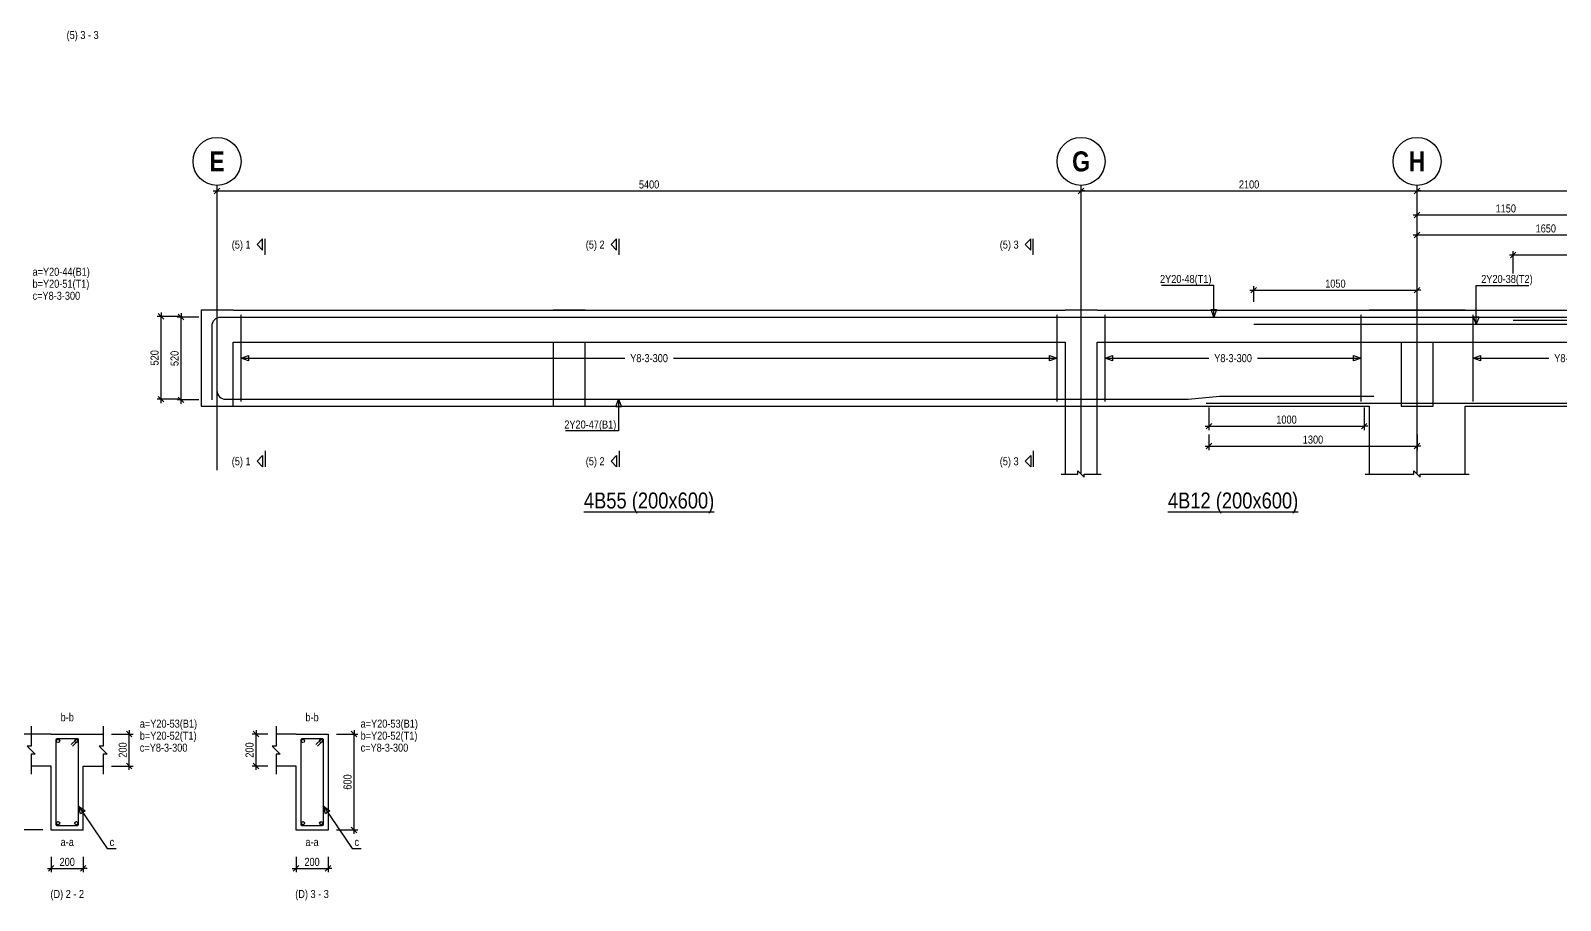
# Model space of a CAD drawing. Extents: x 0 to 206258, y -403073 to 0.
# Drawn here: x 62645 to 81768, y -263214 to -252339 of the extents above; entities that cross this region are included whole.
import ezdxf
from ezdxf.enums import TextEntityAlignment as Align
from ezdxf.lldxf.tags import DXFTag

# ---------------------------------------------------------------- set-up
doc = ezdxf.new("R2010")
doc.units = 0
doc.header["$LTSCALE"] = 1000
for name, color, linetype in [('Axis Circle(Dir 2)', 150, 'Continuous'), ('Axis Label(Dir 1)', 7, 'Continuous'), ('Axis Line(Dir 2)', 150, 'CENTER2'), ('Break Line', 5, 'Continuous'), ('Dimension Line', 5, 'Continuous'), ('Front Elevation Line', 40, 'Continuous'), ('Leader Line', 5, 'Continuous'), ('Link Line', 3, 'Continuous'), ('Rebar Label', 6, 'Continuous'), ('Rebar Line', 7, 'Continuous'), ('Section Label', 1, 'Continuous'), ('Section Line', 1, 'Continuous'), ('Top Rebar Label', 6, 'Continuous'), ('Top Rebar Line', 7, 'Continuous')]:
    doc.layers.add(name, color=color, linetype=linetype)
for name, color, linetype, true_color in [('Back Elevation Line', 191, 'HIDDEN2', 0xd4aaff), ('Beam Label(D)', 94, 'Continuous', 0x008100), ('Beam Line(D)', 112, 'Continuous', 0x00bd5e), ('Link Label', 94, 'Continuous', 0x008100)]:
    doc.layers.add(name, color=color, linetype=linetype, true_color=true_color)
doc.styles.add('Axis Label(Dir 1)', font='ARIALNB.TTF', dxfattribs={"height": 250})
doc.styles.add('Beam Label(D)', font='ARIALN.TTF', dxfattribs={"height": 200})
doc.styles.add('Dimension Text', font='ARIALN.TTF', dxfattribs={"height": 100})
doc.styles.add('Link Label', font='ARIALN.TTF', dxfattribs={"height": 100})
doc.styles.add('Rebar Label', font='ARIALN.TTF', dxfattribs={"height": 100})
doc.styles.add('Section Label', font='ARIALN.TTF', dxfattribs={"height": 100})
doc.styles.add('Top Rebar Label', font='ARIALN.TTF', dxfattribs={"height": 100})
tags = doc.linetypes.add('CENTER2', pattern=[1.125, 0.75, -0.125, 0.125, -0.125]).pattern_tags.tags
tags[10:11] = [DXFTag(74, 4), DXFTag(75, 0), DXFTag(340, '0'), DXFTag(46, 0.0), DXFTag(50, 0.0), DXFTag(44, 0.0), DXFTag(45, 0.0)]
tags[8:9] = [DXFTag(74, 4), DXFTag(75, 0), DXFTag(340, '0'), DXFTag(46, 0.0), DXFTag(50, 0.0), DXFTag(44, 0.0), DXFTag(45, 0.0)]
tags[6:7] = [DXFTag(74, 4), DXFTag(75, 0), DXFTag(340, '0'), DXFTag(46, 0.0), DXFTag(50, 0.0), DXFTag(44, 0.0), DXFTag(45, 0.0)]
tags[4:5] = [DXFTag(74, 4), DXFTag(75, 0), DXFTag(340, '0'), DXFTag(46, 0.0), DXFTag(50, 0.0), DXFTag(44, 0.0), DXFTag(45, 0.0)]
tags = doc.linetypes.add('HIDDEN2', pattern=[0.1875, 0.125, -0.0625]).pattern_tags.tags
tags[6:7] = [DXFTag(74, 4), DXFTag(75, 0), DXFTag(340, '0'), DXFTag(46, 0.0), DXFTag(50, 0.0), DXFTag(44, 0.0), DXFTag(45, 0.0)]
tags[4:5] = [DXFTag(74, 4), DXFTag(75, 0), DXFTag(340, '0'), DXFTag(46, 0.0), DXFTag(50, 0.0), DXFTag(44, 0.0), DXFTag(45, 0.0)]
doc.dimstyles.new('BEAM', dxfattribs={"dimtxt": 100, "dimasz": 30, "dimexe": 48.3, "dimexo": 103.5, "dimgap": 30, "dimtad": 1, "dimtoh": 1, "dimdec": 1, "dimlfac": 0.5, "dimdsep": 46, "dimtxsty": 'Dimension Text', "dimblk": 'PCDIM_TICK', "dimcen": 0.09, "dimclrd": 5, "dimclre": 5, "dimclrt": 5, "dimadec": 1, "dimazin": 0, "dimtp": 1, "dimtm": 1, "dimtfac": 1, "dimtdec": 4, "dimtofl": 0, "dimtmove": 0, "dimatfit": 3, "dimfxl": 1, "dimtolj": 1, "dimtzin": 0, "dimarcsym": 0})

# ---------------------------------------------------------------- blocks, each defined once
blk = doc.blocks.new('PCDIM_TICK')
at = {"layer": 'Dimension Line', "color": 0, "transparency": 33554687}
for p, q in [((1.15, 1.15), (-1.15, -1.15)), ((1.61, 0), (0, 0))]:
    blk.add_line(p, q, dxfattribs=at)
blk = doc.blocks.new('*U3321')
at = {"layer": 'Dimension Line', "color": 5, "true_color": 0x0000ff, "transparency": 16777216}
for p, q in [((64750, -255920), (64478, -255920)), ((64526, -256956), (64526, -255920)), ((64750, -256956), (64478, -256956))]:
    blk.add_line(p, q, dxfattribs=at)
at = {"layer": 'Dimension Line', "color": 5, "true_color": 0x0000ff, "transparency": 16777216, "xscale": 30, "yscale": 30}
for p, rotation in [((64526, -255920), 89.99999999999447), ((64526, -256956), 269.9999999999834)]:
    blk.add_blockref('PCDIM_TICK', p, dxfattribs=dict(at, rotation=rotation))
at = {"layer": 'Dimension Line', "color": 5, "true_color": 0x0000ff, "transparency": 16777216, "insert": (64496, -256438), "char_height": 100, "width": 181.5, "attachment_point": 8, "rotation": 90, "style": 'Dimension Text'}
blk.add_mtext('520', dxfattribs=at)
blk = doc.blocks.new('*U3322')
at = {"layer": 'Dimension Line', "color": 5, "true_color": 0x0000ff, "transparency": 16777216}
for p, q in [((64500, -255912), (64228, -255912)), ((64276, -256948), (64276, -255912)), ((64500, -256948), (64228, -256948))]:
    blk.add_line(p, q, dxfattribs=at)
at = {"layer": 'Dimension Line', "color": 5, "true_color": 0x0000ff, "transparency": 16777216, "xscale": 30, "yscale": 30}
for p, rotation in [((64276, -255912), 89.99999999999447), ((64276, -256948), 269.9999999999834)]:
    blk.add_blockref('PCDIM_TICK', p, dxfattribs=dict(at, rotation=rotation))
at = {"layer": 'Dimension Line', "color": 5, "true_color": 0x0000ff, "transparency": 16777216, "insert": (64246, -256430), "char_height": 100, "width": 181.5, "attachment_point": 8, "rotation": 90, "style": 'Dimension Text'}
blk.add_mtext('520', dxfattribs=at)
blk = doc.blocks.new('*U3323')
at = {"layer": 'Dimension Line', "color": 5, "true_color": 0x0000ff, "transparency": 16777216}
for p, q in [((64976, -254491), (64976, -254296)), ((75776, -254491), (75776, -254296)), ((64976, -254344), (75776, -254344))]:
    blk.add_line(p, q, dxfattribs=at)
at = {"layer": 'Dimension Line', "color": 5, "true_color": 0x0000ff, "transparency": 16777216, "xscale": 30, "yscale": 30, "rotation": 180.0000000000004}
blk.add_blockref('PCDIM_TICK', (64976, -254344), dxfattribs=at)
at = {"layer": 'Dimension Line', "color": 5, "true_color": 0x0000ff, "transparency": 16777216, "xscale": 30, "yscale": 30}
blk.add_blockref('PCDIM_TICK', (75776, -254344), dxfattribs=at)
at = {"layer": 'Dimension Line', "color": 5, "true_color": 0x0000ff, "transparency": 16777216, "insert": (70376, -254314), "char_height": 100, "width": 245.98, "attachment_point": 8, "style": 'Dimension Text'}
blk.add_mtext('5400', dxfattribs=at)
blk = doc.blocks.new('*U3336')
at = {"layer": 'Dimension Line', "color": 5, "true_color": 0x0000ff, "transparency": 16777216}
for p, q in [((77374, -257052), (77374, -257333)), ((79314, -257052), (79314, -257333)), ((77374, -257284), (79314, -257284))]:
    blk.add_line(p, q, dxfattribs=at)
at = {"layer": 'Dimension Line', "color": 5, "true_color": 0x0000ff, "transparency": 16777216, "xscale": 30, "yscale": 30, "rotation": 180.0000000000004}
blk.add_blockref('PCDIM_TICK', (77374, -257284), dxfattribs=at)
at = {"layer": 'Dimension Line', "color": 5, "true_color": 0x0000ff, "transparency": 16777216, "xscale": 30, "yscale": 30}
blk.add_blockref('PCDIM_TICK', (79314, -257284), dxfattribs=at)
at = {"layer": 'Dimension Line', "color": 5, "true_color": 0x0000ff, "transparency": 16777216, "insert": (78344, -257254), "char_height": 100, "width": 238.4, "attachment_point": 8, "style": 'Dimension Text'}
blk.add_mtext('1000', dxfattribs=at)
blk = doc.blocks.new('*U3337')
at = {"layer": 'Dimension Line', "color": 5, "true_color": 0x0000ff, "transparency": 16777216}
for p, q in [((77934, -255731), (77934, -255536)), ((77934, -255584), (79976, -255584)), ((79976, -255731), (79976, -255536))]:
    blk.add_line(p, q, dxfattribs=at)
at = {"layer": 'Dimension Line', "color": 5, "true_color": 0x0000ff, "transparency": 16777216, "xscale": 30, "yscale": 30, "rotation": 180.0000000000004}
blk.add_blockref('PCDIM_TICK', (77934, -255584), dxfattribs=at)
at = {"layer": 'Dimension Line', "color": 5, "true_color": 0x0000ff, "transparency": 16777216, "xscale": 30, "yscale": 30}
blk.add_blockref('PCDIM_TICK', (79976, -255584), dxfattribs=at)
at = {"layer": 'Dimension Line', "color": 5, "true_color": 0x0000ff, "transparency": 16777216, "insert": (78955, -255554), "char_height": 100, "width": 238.4, "attachment_point": 8, "style": 'Dimension Text'}
blk.add_mtext('1050', dxfattribs=at)
blk = doc.blocks.new('*U3338')
at = {"layer": 'Dimension Line', "color": 5, "true_color": 0x0000ff, "transparency": 16777216}
for p, q in [((77374, -257388), (77374, -257583)), ((79976, -257388), (79976, -257583)), ((77374, -257534), (79976, -257534))]:
    blk.add_line(p, q, dxfattribs=at)
at = {"layer": 'Dimension Line', "color": 5, "true_color": 0x0000ff, "transparency": 16777216, "xscale": 30, "yscale": 30, "rotation": 180.0000000000004}
blk.add_blockref('PCDIM_TICK', (77374, -257534), dxfattribs=at)
at = {"layer": 'Dimension Line', "color": 5, "true_color": 0x0000ff, "transparency": 16777216, "xscale": 30, "yscale": 30}
blk.add_blockref('PCDIM_TICK', (79976, -257534), dxfattribs=at)
at = {"layer": 'Dimension Line', "color": 5, "true_color": 0x0000ff, "transparency": 16777216, "insert": (78675, -257504), "char_height": 100, "width": 238.4, "attachment_point": 8, "style": 'Dimension Text'}
blk.add_mtext('1300', dxfattribs=at)
blk = doc.blocks.new('*U3339')
at = {"layer": 'Dimension Line', "color": 5, "true_color": 0x0000ff, "transparency": 16777216}
for p, q in [((75776, -254491), (75776, -254296)), ((79976, -254491), (79976, -254296)), ((75776, -254344), (79976, -254344))]:
    blk.add_line(p, q, dxfattribs=at)
at = {"layer": 'Dimension Line', "color": 5, "true_color": 0x0000ff, "transparency": 16777216, "xscale": 30, "yscale": 30, "rotation": 180.0000000000004}
blk.add_blockref('PCDIM_TICK', (75776, -254344), dxfattribs=at)
at = {"layer": 'Dimension Line', "color": 5, "true_color": 0x0000ff, "transparency": 16777216, "xscale": 30, "yscale": 30}
blk.add_blockref('PCDIM_TICK', (79976, -254344), dxfattribs=at)
at = {"layer": 'Dimension Line', "color": 5, "true_color": 0x0000ff, "transparency": 16777216, "insert": (77876, -254314), "char_height": 100, "width": 247.25, "attachment_point": 8, "style": 'Dimension Text'}
blk.add_mtext('2100', dxfattribs=at)
blk = doc.blocks.new('*U3340')
at = {"layer": 'Dimension Line', "color": 5, "true_color": 0x0000ff, "transparency": 16777216}
for p, q in [((81178, -255377), (81178, -255096)), ((81178, -255144), (83194, -255144)), ((83194, -255377), (83194, -255096))]:
    blk.add_line(p, q, dxfattribs=at)
at = {"layer": 'Dimension Line', "color": 5, "true_color": 0x0000ff, "transparency": 16777216, "xscale": 30, "yscale": 30, "rotation": 180.0000000000004}
blk.add_blockref('PCDIM_TICK', (81178, -255144), dxfattribs=at)
at = {"layer": 'Dimension Line', "color": 5, "true_color": 0x0000ff, "transparency": 16777216, "xscale": 30, "yscale": 30}
blk.add_blockref('PCDIM_TICK', (83194, -255144), dxfattribs=at)
at = {"layer": 'Dimension Line', "color": 5, "true_color": 0x0000ff, "transparency": 16777216, "insert": (82186, -255114), "char_height": 100, "width": 238.4, "attachment_point": 8, "style": 'Dimension Text'}
blk.add_mtext('1050', dxfattribs=at)
blk = doc.blocks.new('*U3341')
at = {"layer": 'Dimension Line', "color": 5, "true_color": 0x0000ff, "transparency": 16777216}
for p, q in [((79976, -255041), (79976, -254846)), ((79976, -254894), (83194, -254894)), ((83194, -255041), (83194, -254846))]:
    blk.add_line(p, q, dxfattribs=at)
at = {"layer": 'Dimension Line', "color": 5, "true_color": 0x0000ff, "transparency": 16777216, "xscale": 30, "yscale": 30, "rotation": 180.0000000000004}
blk.add_blockref('PCDIM_TICK', (79976, -254894), dxfattribs=at)
at = {"layer": 'Dimension Line', "color": 5, "true_color": 0x0000ff, "transparency": 16777216, "xscale": 30, "yscale": 30}
blk.add_blockref('PCDIM_TICK', (83194, -254894), dxfattribs=at)
at = {"layer": 'Dimension Line', "color": 5, "true_color": 0x0000ff, "transparency": 16777216, "insert": (81585, -254864), "char_height": 100, "width": 238.4, "attachment_point": 8, "style": 'Dimension Text'}
blk.add_mtext('1650', dxfattribs=at)
blk = doc.blocks.new('*U3342')
at = {"layer": 'Dimension Line', "color": 5, "true_color": 0x0000ff, "transparency": 16777216}
for p, q in [((79976, -254791), (79976, -254596)), ((79976, -254644), (82194, -254644)), ((82194, -254791), (82194, -254596))]:
    blk.add_line(p, q, dxfattribs=at)
at = {"layer": 'Dimension Line', "color": 5, "true_color": 0x0000ff, "transparency": 16777216, "xscale": 30, "yscale": 30, "rotation": 180.0000000000004}
blk.add_blockref('PCDIM_TICK', (79976, -254644), dxfattribs=at)
at = {"layer": 'Dimension Line', "color": 5, "true_color": 0x0000ff, "transparency": 16777216, "xscale": 30, "yscale": 30}
blk.add_blockref('PCDIM_TICK', (82194, -254644), dxfattribs=at)
at = {"layer": 'Dimension Line', "color": 5, "true_color": 0x0000ff, "transparency": 16777216, "insert": (81085, -254614), "char_height": 100, "width": 238.4, "attachment_point": 8, "style": 'Dimension Text'}
blk.add_mtext('1150', dxfattribs=at)
blk = doc.blocks.new('*U3345')
at = {"layer": 'Dimension Line', "color": 5, "true_color": 0x0000ff, "transparency": 16777216}
for p, q in [((79976, -254491), (79976, -254296)), ((90176, -254491), (90176, -254296)), ((79976, -254344), (90176, -254344))]:
    blk.add_line(p, q, dxfattribs=at)
at = {"layer": 'Dimension Line', "color": 5, "true_color": 0x0000ff, "transparency": 16777216, "xscale": 30, "yscale": 30, "rotation": 180.0000000000004}
blk.add_blockref('PCDIM_TICK', (79976, -254344), dxfattribs=at)
at = {"layer": 'Dimension Line', "color": 5, "true_color": 0x0000ff, "transparency": 16777216, "xscale": 30, "yscale": 30}
blk.add_blockref('PCDIM_TICK', (90176, -254344), dxfattribs=at)
at = {"layer": 'Dimension Line', "color": 5, "true_color": 0x0000ff, "transparency": 16777216, "insert": (85076, -254314), "char_height": 100, "width": 245.98, "attachment_point": 8, "style": 'Dimension Text'}
blk.add_mtext('5100', dxfattribs=at)
blk = doc.blocks.new('*U3382')
at = {"layer": 'Dimension Line', "color": 5, "true_color": 0x0000ff, "transparency": 16777216}
for p, q in [((63657, -261134), (63927, -261134)), ((63878, -261534), (63878, -261134)), ((63657, -261534), (63927, -261534))]:
    blk.add_line(p, q, dxfattribs=at)
at = {"layer": 'Dimension Line', "color": 5, "true_color": 0x0000ff, "transparency": 16777216, "xscale": 30, "yscale": 30}
for p, rotation in [((63878, -261134), 89.99999999999447), ((63878, -261534), 269.9999999999834)]:
    blk.add_blockref('PCDIM_TICK', p, dxfattribs=dict(at, rotation=rotation))
at = {"layer": 'Dimension Line', "color": 5, "true_color": 0x0000ff, "transparency": 16777216, "insert": (63848, -261334), "char_height": 100, "width": 182.77, "attachment_point": 8, "rotation": 90, "style": 'Dimension Text'}
blk.add_mtext('200', dxfattribs=at)
blk = doc.blocks.new('*U3383')
at = {"layer": 'Dimension Line', "color": 5, "true_color": 0x0000ff, "transparency": 16777216}
for p, q in [((62550, -261134), (62355, -261134)), ((62403, -261534), (62403, -261134)), ((62550, -261534), (62355, -261534))]:
    blk.add_line(p, q, dxfattribs=at)
at = {"layer": 'Dimension Line', "color": 5, "true_color": 0x0000ff, "transparency": 16777216, "xscale": 30, "yscale": 30}
for p, rotation in [((62403, -261134), 89.99999999999447), ((62403, -261534), 269.9999999999834)]:
    blk.add_blockref('PCDIM_TICK', p, dxfattribs=dict(at, rotation=rotation))
at = {"layer": 'Dimension Line', "color": 5, "true_color": 0x0000ff, "transparency": 16777216, "insert": (62373, -261334), "char_height": 100, "width": 182.77, "attachment_point": 8, "rotation": 90, "style": 'Dimension Text'}
blk.add_mtext('200', dxfattribs=at)
blk = doc.blocks.new('*U3384')
at = {"layer": 'Dimension Line', "color": 5, "true_color": 0x0000ff, "transparency": 16777216}
for p, q in [((62800, -261134), (62105, -261134)), ((62153, -262334), (62153, -261134)), ((62800, -262334), (62105, -262334))]:
    blk.add_line(p, q, dxfattribs=at)
at = {"layer": 'Dimension Line', "color": 5, "true_color": 0x0000ff, "transparency": 16777216, "xscale": 30, "yscale": 30}
for p, rotation in [((62153, -261134), 89.99999999999447), ((62153, -262334), 269.9999999999834)]:
    blk.add_blockref('PCDIM_TICK', p, dxfattribs=dict(at, rotation=rotation))
at = {"layer": 'Dimension Line', "color": 5, "true_color": 0x0000ff, "transparency": 16777216, "insert": (62123, -261734), "char_height": 100, "width": 181.97, "attachment_point": 8, "rotation": 90, "style": 'Dimension Text'}
blk.add_mtext('600', dxfattribs=at)
blk = doc.blocks.new('*U3385')
at = {"layer": 'Dimension Line', "color": 5, "true_color": 0x0000ff, "transparency": 16777216}
for p, q in [((62903, -262668), (62903, -262863)), ((63303, -262668), (63303, -262863)), ((62903, -262814), (63303, -262814))]:
    blk.add_line(p, q, dxfattribs=at)
at = {"layer": 'Dimension Line', "color": 5, "true_color": 0x0000ff, "transparency": 16777216, "xscale": 30, "yscale": 30, "rotation": 180.0000000000004}
blk.add_blockref('PCDIM_TICK', (62903, -262814), dxfattribs=at)
at = {"layer": 'Dimension Line', "color": 5, "true_color": 0x0000ff, "transparency": 16777216, "xscale": 30, "yscale": 30}
blk.add_blockref('PCDIM_TICK', (63303, -262814), dxfattribs=at)
at = {"layer": 'Dimension Line', "color": 5, "true_color": 0x0000ff, "transparency": 16777216, "insert": (63103, -262784), "char_height": 100, "width": 182.77, "attachment_point": 8, "style": 'Dimension Text'}
blk.add_mtext('200', dxfattribs=at)
blk = doc.blocks.new('*U3386')
at = {"layer": 'Dimension Line', "color": 5, "true_color": 0x0000ff, "transparency": 16777216}
for p, q in [((66467, -261134), (66737, -261134)), ((66688, -262334), (66688, -261134)), ((66467, -262334), (66737, -262334))]:
    blk.add_line(p, q, dxfattribs=at)
at = {"layer": 'Dimension Line', "color": 5, "true_color": 0x0000ff, "transparency": 16777216, "xscale": 30, "yscale": 30}
for p, rotation in [((66688, -261134), 89.99999999999447), ((66688, -262334), 269.9999999999834)]:
    blk.add_blockref('PCDIM_TICK', p, dxfattribs=dict(at, rotation=rotation))
at = {"layer": 'Dimension Line', "color": 5, "true_color": 0x0000ff, "transparency": 16777216, "insert": (66658, -261734), "char_height": 100, "width": 181.97, "attachment_point": 8, "rotation": 90, "style": 'Dimension Text'}
blk.add_mtext('600', dxfattribs=at)
blk = doc.blocks.new('*U3387')
at = {"layer": 'Dimension Line', "color": 5, "true_color": 0x0000ff, "transparency": 16777216}
for p, q in [((65610, -261134), (65415, -261134)), ((65463, -261534), (65463, -261134)), ((65610, -261534), (65415, -261534))]:
    blk.add_line(p, q, dxfattribs=at)
at = {"layer": 'Dimension Line', "color": 5, "true_color": 0x0000ff, "transparency": 16777216, "xscale": 30, "yscale": 30}
for p, rotation in [((65463, -261134), 89.99999999999447), ((65463, -261534), 269.9999999999834)]:
    blk.add_blockref('PCDIM_TICK', p, dxfattribs=dict(at, rotation=rotation))
at = {"layer": 'Dimension Line', "color": 5, "true_color": 0x0000ff, "transparency": 16777216, "insert": (65433, -261334), "char_height": 100, "width": 182.77, "attachment_point": 8, "rotation": 90, "style": 'Dimension Text'}
blk.add_mtext('200', dxfattribs=at)
blk = doc.blocks.new('*U3388')
at = {"layer": 'Dimension Line', "color": 5, "true_color": 0x0000ff, "transparency": 16777216}
for p, q in [((65963, -262668), (65963, -262863)), ((66363, -262668), (66363, -262863)), ((65963, -262814), (66363, -262814))]:
    blk.add_line(p, q, dxfattribs=at)
at = {"layer": 'Dimension Line', "color": 5, "true_color": 0x0000ff, "transparency": 16777216, "xscale": 30, "yscale": 30, "rotation": 180.0000000000004}
blk.add_blockref('PCDIM_TICK', (65963, -262814), dxfattribs=at)
at = {"layer": 'Dimension Line', "color": 5, "true_color": 0x0000ff, "transparency": 16777216, "xscale": 30, "yscale": 30}
blk.add_blockref('PCDIM_TICK', (66363, -262814), dxfattribs=at)
at = {"layer": 'Dimension Line', "color": 5, "true_color": 0x0000ff, "transparency": 16777216, "insert": (66163, -262784), "char_height": 100, "width": 182.77, "attachment_point": 8, "style": 'Dimension Text'}
blk.add_mtext('200', dxfattribs=at)

msp = doc.modelspace()

# ---------------------------------------------------------------- linework, layer by layer
at = {"layer": 'Axis Circle(Dir 2)', "transparency": 33554687}
for centre in [(64975.964, -253974.284), (75775.964, -253974.284), (79975.964, -253974.284)]:
    msp.add_circle(centre, 300, dxfattribs=at)
at = {"layer": 'Axis Line(Dir 2)', "transparency": 33554687}
for points in [[(64975.964, -257834.284), (64975.964, -254274.284)], [(75775.964, -257884.284), (75775.964, -254274.284)], [(79975.964, -257884.284), (79975.964, -254274.284)]]:
    msp.add_lwpolyline(points, dxfattribs=at)
at = {"layer": 'Back Elevation Line', "transparency": 33554687}
for points in [[(65175.964, -255834.284), (64775.964, -255834.284)], [(64775.964, -255834.284), (64775.964, -257034.284)], [(65175.964, -255834.284), (69175.964, -255834.284)], [(69575.964, -255834.284), (69175.964, -255834.284)], [(69575.964, -255834.284), (75575.964, -255834.284)], [(75975.964, -255834.284), (75575.964, -255834.284)], [(75975.964, -255834.284), (79775.964, -255834.284)], [(80175.964, -255834.284), (79775.964, -255834.284)], [(80175.964, -255834.284), (83175.964, -255834.284)], [(65175.964, -257034.284), (65175.964, -256234.284)], [(65175.964, -256234.284), (69175.964, -256234.284)], [(69175.964, -256234.284), (69175.964, -257034.284)], [(69575.964, -257034.284), (69575.964, -256234.284)], [(69575.964, -256234.284), (75575.964, -256234.284)], [(75575.964, -256234.284), (75575.964, -257034.284)], [(75975.964, -257034.284), (75975.964, -256234.284)], [(75975.964, -256234.284), (79775.964, -256234.284)], [(79775.964, -256234.284), (79775.964, -257034.284)], [(80175.964, -257034.284), (80175.964, -256234.284)], [(80175.964, -256234.284), (83175.964, -256234.284)], [(64775.964, -257034.284), (65175.964, -257034.284)], [(69175.964, -257034.284), (69575.964, -257034.284)], [(75575.964, -257034.284), (75975.964, -257034.284)], [(79775.964, -257034.284), (80175.964, -257034.284)]]:
    msp.add_lwpolyline(points, dxfattribs=at)
at = {"layer": 'Beam Line(D)', "transparency": 33554687}
for points in [[(64775.964, -255834.284), (64775.964, -257034.284)], [(65175.964, -255834.284), (64775.964, -255834.284)], [(65175.964, -255834.284), (75575.964, -255834.284)], [(75975.964, -255834.284), (75575.964, -255834.284)], [(75975.964, -255834.284), (79375.964, -255834.284)], [(80575.964, -255834.284), (79375.964, -255834.284)], [(80575.964, -255834.284), (89975.964, -255834.284)], [(64775.964, -257034.284), (65175.964, -257034.284)], [(65175.964, -257034.284), (75575.964, -257034.284)], [(75575.964, -257034.284), (75575.964, -257884.284)], [(75975.964, -257884.284), (75975.964, -257034.284)], [(75975.964, -257034.284), (79375.964, -257034.284)], [(79375.964, -257034.284), (79375.964, -257884.284)], [(80575.964, -257884.284), (80575.964, -257034.284)], [(80575.964, -257034.284), (89975.964, -257034.284)], [(62903.203, -261134.284), (62653.203, -261134.284)], [(62903.203, -261134.284), (63303.203, -261134.284)], [(62903.203, -261134.284), (62903.203, -261134.284)], [(63303.203, -261134.284), (63303.203, -261134.284)], [(63303.203, -261134.284), (63553.203, -261134.284)], [(65963.442, -261134.284), (66363.442, -261134.284), (66363.442, -262334.284), (65963.442, -262334.284), (65963.442, -261534.284), (65713.442, -261534.284)], [(65963.442, -261134.284), (65713.442, -261134.284)], [(65963.442, -261134.284), (65963.442, -261134.284)], [(63303.203, -262334.284), (62903.203, -262334.284), (62903.203, -261534.284), (62653.203, -261534.284)], [(63303.203, -262334.284), (63303.203, -261534.284), (63553.203, -261534.284)]]:
    msp.add_lwpolyline(points, dxfattribs=at)
at = {"layer": 'Break Line', "transparency": 33554687}
for points in [[(75525.964, -257884.284), (75735.964, -257884.284), (75735.964, -257844.284), (75815.964, -257924.284), (75815.964, -257884.284), (76025.964, -257884.284)], [(79325.964, -257884.284), (79935.964, -257884.284), (79935.964, -257844.284), (80015.964, -257924.284), (80015.964, -257884.284), (80625.964, -257884.284)], [(62653.203, -261034.284), (62653.203, -261284.284), (62603.203, -261284.284), (62703.203, -261384.284), (62653.203, -261384.284), (62653.203, -261634.284)], [(63553.203, -261034.284), (63553.203, -261284.284), (63503.203, -261284.284), (63603.203, -261384.284), (63553.203, -261384.284), (63553.203, -261634.284)], [(65713.442, -261034.284), (65713.442, -261284.284), (65663.442, -261284.284), (65763.442, -261384.284), (65713.442, -261384.284), (65713.442, -261634.284)]]:
    msp.add_lwpolyline(points, dxfattribs=at)
at = {"layer": 'Front Elevation Line', "transparency": 33554687}
for points in [[(65175.964, -255834.284), (64775.964, -255834.284)], [(64775.964, -255834.284), (64775.964, -257034.284)], [(65175.964, -255834.284), (75575.964, -255834.284)], [(75975.964, -255834.284), (75575.964, -255834.284)], [(75975.964, -255834.284), (89975.964, -255834.284)], [(65175.964, -257034.284), (65175.964, -256234.284)], [(65175.964, -256234.284), (75575.964, -256234.284)], [(75575.964, -256234.284), (75575.964, -257034.284)], [(75975.964, -257034.284), (75975.964, -256234.284)], [(75975.964, -256234.284), (89975.964, -256234.284)], [(64775.964, -257034.284), (65175.964, -257034.284)], [(75575.964, -257034.284), (75975.964, -257034.284)]]:
    msp.add_lwpolyline(points, dxfattribs=at)
at = {"layer": 'Leader Line', "transparency": 33554687}
for points in [[(77435.963, -255920.284), (77435.964, -255524.284), (76780.972, -255524.284)], [(80715.964, -256010.284), (80715.964, -255524.284), (81370.955, -255524.284)], [(77401.761, -255826.314), (77470.165, -255826.314), (77435.963, -255920.284), (77401.761, -255826.314)], [(80681.762, -255916.314), (80750.166, -255916.314), (80715.964, -256010.284), (80681.762, -255916.314)], [(65275.964, -256434.284), (65369.933, -256400.082), (65369.933, -256468.486), (65275.964, -256434.284), (70071.32, -256434.284)], [(70680.608, -256434.284), (75475.964, -256434.284), (75381.995, -256468.486), (75381.995, -256400.082), (75475.964, -256434.284)], [(76075.964, -256434.284), (76169.934, -256400.082), (76169.934, -256468.486), (76075.964, -256434.284), (77371.32, -256434.284)], [(77980.608, -256434.284), (79275.963, -256434.284), (79181.994, -256468.486), (79181.994, -256400.082), (79275.963, -256434.284)], [(80675.965, -256434.284), (80769.934, -256400.082), (80769.934, -256468.486), (80675.965, -256434.284), (81621.321, -256434.284)], [(69995.964, -256948.284), (69995.964, -257344.284), (69333.291, -257344.284)], [(70030.166, -257042.253), (69961.762, -257042.253), (69995.964, -256948.284), (70030.166, -257042.253)], [(63326.144, -262093.008), (63269.459, -262131.297), (63245.203, -262034.283), (63326.144, -262093.008)], [(63245.203, -262034.283), (63603.203, -262564.284), (63716.333, -262564.284)], [(66386.382, -262093.007), (66329.698, -262131.296), (66305.441, -262034.282), (66386.382, -262093.007)], [(66305.441, -262034.282), (66663.442, -262564.284), (66776.571, -262564.284)]]:
    msp.add_lwpolyline(points, dxfattribs=at)
at = {"layer": 'Link Line', "transparency": 33554687}
for p, q in [((65275.964, -256976.284), (65275.964, -255892.284)), ((75475.964, -256976.284), (75475.964, -255892.284)), ((76075.964, -256976.284), (76075.964, -255892.284)), ((79275.963, -256976.284), (79275.963, -255892.284)), ((80675.965, -256976.284), (80675.965, -255892.284))]:
    msp.add_line(p, q, dxfattribs=at)
for points in [[(63170.392, -261286.894), (63241.103, -261216.183, 0.668178638), (63231.203, -261192.284), (62975.203, -261192.284, 0.414213562), (62961.203, -261206.284), (62961.203, -262262.284, 0.414213562), (62975.203, -262276.284), (63231.203, -262276.284, 0.414213562), (63245.203, -262262.284), (63245.203, -261206.284, 0.668178638), (63221.304, -261196.384), (63150.593, -261267.095)], [(66230.631, -261286.894), (66301.342, -261216.183, 0.668178638), (66291.442, -261192.284), (66035.442, -261192.284, 0.414213562), (66021.442, -261206.284), (66021.442, -262262.284, 0.414213562), (66035.442, -262276.284), (66291.442, -262276.284, 0.414213562), (66305.442, -262262.284), (66305.442, -261206.284, 0.668178638), (66281.543, -261196.384), (66210.832, -261267.095)]]:
    msp.add_lwpolyline(points, format="xyb", dxfattribs=at)
at = {"layer": 'Rebar Line', "transparency": 33554687}
for points in [[(64973.964, -255912.284), (64973.964, -256838.328, 0.414213562), (65083.92, -256948.284), (77104.481, -256948.284, 0.024922321), (77115.422, -256947.738), (77504.508, -256908.829, -0.024922321), (77515.449, -256908.284), (79433.964, -256908.284)], [(77338.057, -256996.353), (90152.101, -256996.353, 0.414213813), (90262.057, -256886.397), (90262.056, -255960.353)]]:
    msp.add_lwpolyline(points, format="xyb", dxfattribs=at)
for centre in [(62989.203, -261220.284), (63217.203, -261220.284), (66049.442, -261220.284), (66277.442, -261220.284), (62989.203, -262248.284), (63217.203, -262248.284), (66049.442, -262248.284), (66277.442, -262248.284)]:
    msp.add_circle(centre, 20, dxfattribs=at)
at = {"layer": 'Section Line', "transparency": 33554687}
for points in [[(65545.964, -254944.284), (65475.253, -255014.994), (65545.964, -255085.705), (65545.964, -254944.284)], [(65575.964, -255144.284), (65575.964, -254944.284)], [(69970.964, -254944.284), (69900.253, -255014.994), (69970.964, -255085.705), (69970.964, -254944.284)], [(70000.964, -255144.284), (70000.964, -254944.284)], [(75145.964, -254944.284), (75075.253, -255014.994), (75145.964, -255085.705), (75145.964, -254944.284)], [(75175.964, -255144.284), (75175.964, -254944.284)], [(65545.964, -257794.284), (65545.964, -257794.284), (65475.253, -257723.573), (65545.964, -257652.862), (65545.964, -257794.284)], [(65575.964, -257594.284), (65575.964, -257794.284)], [(69970.964, -257794.284), (69970.964, -257794.284), (69900.253, -257723.573), (69970.964, -257652.862), (69970.964, -257794.284)], [(70000.964, -257594.284), (70000.964, -257794.284)], [(75145.964, -257794.284), (75145.964, -257794.284), (75075.253, -257723.573), (75145.964, -257652.862), (75145.964, -257794.284)], [(75175.964, -257594.284), (75175.964, -257794.284)]]:
    msp.add_lwpolyline(points, dxfattribs=at)
at = {"layer": 'Top Rebar Line', "transparency": 33554687}
for points in [[(64913.964, -256956.284), (64913.964, -256030.239, -0.414213562), (65023.92, -255920.284), (83253.964, -255920.284)], [(81177.964, -255960.284), (83172.48, -255960.284, 0.024922321), (83183.421, -255959.738), (83572.508, -255920.829, -0.024922321), (83583.449, -255920.284), (90188.009, -255920.284, -0.414213562), (90297.964, -256030.239), (90297.964, -256956.284)]]:
    msp.add_lwpolyline(points, format="xyb", dxfattribs=at)
msp.add_lwpolyline([(77933.964, -256010.284), (82193.964, -256010.284)], dxfattribs=at)

# ---------------------------------------------------------------- texts
at = {"layer": 'Axis Label(Dir 1)', "transparency": 33554687, "style": 'Axis Label(Dir 1)'}
for s, p in [('E', (64975.964, -253974.284)), ('G', (75775.964, -253974.284)), ('H', (79975.964, -253974.284))]:
    msp.add_text(s, height=250, dxfattribs=at).set_placement(p, align=Align.MIDDLE_CENTER)
at = {"layer": 'Beam Label(D)', "transparency": 33554687, "style": 'Beam Label(D)'}
for s, p in [('%%U4B55 (200x600)', (70375.964, -258114.284)), ('%%U4B12 (200x600)', (77675.964, -258114.284))]:
    msp.add_text(s, height=200, dxfattribs=at).set_placement(p, align=Align.TOP_CENTER)
at = {"layer": 'Link Label', "transparency": 33554687, "style": 'Link Label'}
for s, p in [(' c=Y8-3-300', (62637.532, -255704.284)), (' c=Y8-3-300', (63978.203, -261354.284)), (' c=Y8-3-300', (66738.442, -261354.284)), ('c', (63633.203, -262534.284)), ('c', (66693.442, -262534.284))]:
    msp.add_text(s, height=100, dxfattribs=at).set_placement(p)
for s, p in [('Y8-3-300', (70375.964, -256434.284)), ('Y8-3-300', (77675.964, -256434.284)), ('Y8-3-250', (81925.965, -256434.284))]:
    msp.add_text(s, height=100, dxfattribs=at).set_placement(p, align=Align.MIDDLE_CENTER)
at = {"layer": 'Rebar Label', "transparency": 33554687, "style": 'Rebar Label'}
for s, p in [(' a=Y20-44(B1)', (62637.532, -255404.284)), (' a=Y20-53(B1)', (63978.203, -261054.284)), (' a=Y20-53(B1)', (66738.442, -261054.284))]:
    msp.add_text(s, height=100, dxfattribs=at).set_placement(p)
msp.add_text(' 2Y20-47(B1)', height=100, dxfattribs=at).set_placement((69965.964, -257314.284), align=Align.RIGHT)
for s, p in [('b-b', (63103.203, -261004.284)), ('b-b', (66163.442, -261004.284)), ('a-a', (63103.203, -262564.284)), ('a-a', (66163.442, -262564.284))]:
    msp.add_text(s, height=100, dxfattribs=at).set_placement(p, align=Align.BOTTOM_CENTER)
at = {"layer": 'Section Label', "transparency": 33554687, "style": 'Section Label'}
for s, p in [('(5) 3 - 3', (63295.541, -252474.284)), ('(D) 2 - 2', (63103.203, -263214.284)), ('(D) 3 - 3', (66163.442, -263214.284))]:
    msp.add_text(s, height=100, dxfattribs=at).set_placement(p, align=Align.BOTTOM_CENTER)
for s, p in [('(5) 1', (65395.253, -255014.994)), ('(5) 2', (69820.253, -255014.994)), ('(5) 3', (74995.253, -255014.994)), ('(5) 1', (65395.253, -257723.573)), ('(5) 2', (69820.253, -257723.573)), ('(5) 3', (74995.253, -257723.573))]:
    msp.add_text(s, height=100, dxfattribs=at).set_placement(p, align=Align.MIDDLE_RIGHT)
at = {"layer": 'Top Rebar Label', "transparency": 33554687, "style": 'Top Rebar Label'}
for s, p in [(' b=Y20-51(T1)', (62637.532, -255554.284)), (' 2Y20-38(T2)', (80745.964, -255494.284)), (' b=Y20-52(T1)', (63978.203, -261204.284)), (' b=Y20-52(T1)', (66738.442, -261204.284))]:
    msp.add_text(s, height=100, dxfattribs=at).set_placement(p)
msp.add_text(' 2Y20-48(T1)', height=100, dxfattribs=at).set_placement((77405.964, -255494.284), align=Align.RIGHT)

# ---------------------------------------------------------------- dimensions: what is measured, and where the dimension line sits
at = {"layer": 'Dimension Line', "transparency": 33554687}
for base, p1, p2, text, picture, middle in [((70375.964, -254344.284), (64975.964, -254594.284), (75775.964, -254594.284), '5400', '*U3323', (70375.964, -254344.284)), ((77875.964, -254344.284), (75775.964, -254594.284), (79975.964, -254594.284), '2100', '*U3339', (77875.964, -254344.284)), ((85075.964, -254344.284), (79975.964, -254594.284), (90175.964, -254594.284), '5100', '*U3345', (85075.964, -254344.284)), ((81084.964, -254644.284), (79975.964, -254894.284), (82193.964, -254894.284), '1150', '*U3342', (81084.964, -254644.284)), ((81584.964, -254894.284), (79975.964, -255144.284), (83193.964, -255144.284), '1650', '*U3341', (81584.964, -254894.284)), ((82185.964, -255144.284), (81177.964, -255480.284), (83193.964, -255480.284), '1050', '*U3340', (82185.964, -255144.284)), ((78954.964, -255584.284), (77933.964, -255834.284), (79975.964, -255834.284), '1050', '*U3337', (78954.964, -255584.284)), ((78343.964, -257284.284), (77373.964, -256948.284), (79313.964, -256948.284), '1000', '*U3336', (78343.964, -257284.284)), ((78674.964, -257534.284), (77373.964, -257284.284), (79975.964, -257284.284), '1300', '*U3338', (78674.964, -257534.284)), ((63103.203, -262814.284), (62903.203, -262564.284), (63303.203, -262564.284), '200', '*U3385', (63103.203, -262814.284)), ((66163.442, -262814.284), (65963.442, -262564.284), (66363.442, -262564.284), '200', '*U3388', (66163.442, -262814.284))]:
    dim = msp.add_linear_dim(base=base, p1=p1, p2=p2, text=text, dimstyle='BEAM', override={"dimscale": 1, "dimtxt": 100, "dimasz": 30, "dimexe": 48.3, "dimexo": 103.5, "dimgap": 30, "dimtad": 1, "dimtih": 0, "dimdec": 1, "dimlfac": 0.5, "dimzin": 8, "dimlunit": 2, "dimpost": '', "dimtxsty": 'Dimension Text', "dimblk": 'PCDIM_TICK', "dimse1": 0, "dimse2": 0, "dimsd2": 0, "dimclrd": 5, "dimclre": 5, "dimclrt": 5, "dimaunit": 0, "dimadec": 1, "dimazin": 0, "dimtol": 0, "dimtp": 1, "dimtm": 1, "dimtmove": 0}, dxfattribs=at)
    dim.commit()
    dim.dimension.update_dxf_attribs({"geometry": picture, "text_midpoint": middle})
for base, p1, p2, text, picture, middle in [((64275.964, -256430.284), (64603.964, -256948.284), (64603.964, -255912.284), '520', '*U3322', (64275.964, -256430.284)), ((64525.964, -256438.284), (64853.964, -256956.284), (64853.964, -255920.284), '520', '*U3321', (64525.964, -256438.284)), ((62153.203, -261734.284), (62903.203, -262334.284), (62903.203, -261134.284), '600', '*U3384', (62153.203, -261734.284)), ((62403.203, -261334.284), (62653.203, -261534.284), (62653.203, -261134.284), '200', '*U3383', (62403.203, -261334.284)), ((63878.203, -261334.284), (63553.203, -261534.284), (63553.203, -261134.284), '200', '*U3382', (63878.203, -261334.284)), ((65463.442, -261334.284), (65713.442, -261534.284), (65713.442, -261134.284), '200', '*U3387', (65463.442, -261334.284)), ((66688.442, -261734.284), (66363.442, -262334.284), (66363.442, -261134.284), '600', '*U3386', (66688.442, -261734.284))]:
    dim = msp.add_linear_dim(base=base, p1=p1, p2=p2, angle=90, text=text, dimstyle='BEAM', override={"dimscale": 1, "dimtxt": 100, "dimasz": 30, "dimexe": 48.3, "dimexo": 103.5, "dimgap": 30, "dimtad": 1, "dimtih": 0, "dimdec": 1, "dimlfac": 0.5, "dimzin": 8, "dimlunit": 2, "dimpost": '', "dimtxsty": 'Dimension Text', "dimblk": 'PCDIM_TICK', "dimse1": 0, "dimse2": 0, "dimsd2": 0, "dimclrd": 5, "dimclre": 5, "dimclrt": 5, "dimaunit": 0, "dimadec": 1, "dimazin": 0, "dimtol": 0, "dimtp": 1, "dimtm": 1, "dimtmove": 0}, dxfattribs=at)
    dim.commit()
    dim.dimension.update_dxf_attribs({"geometry": picture, "text_midpoint": middle})

doc.saveas('drawing.dxf')
